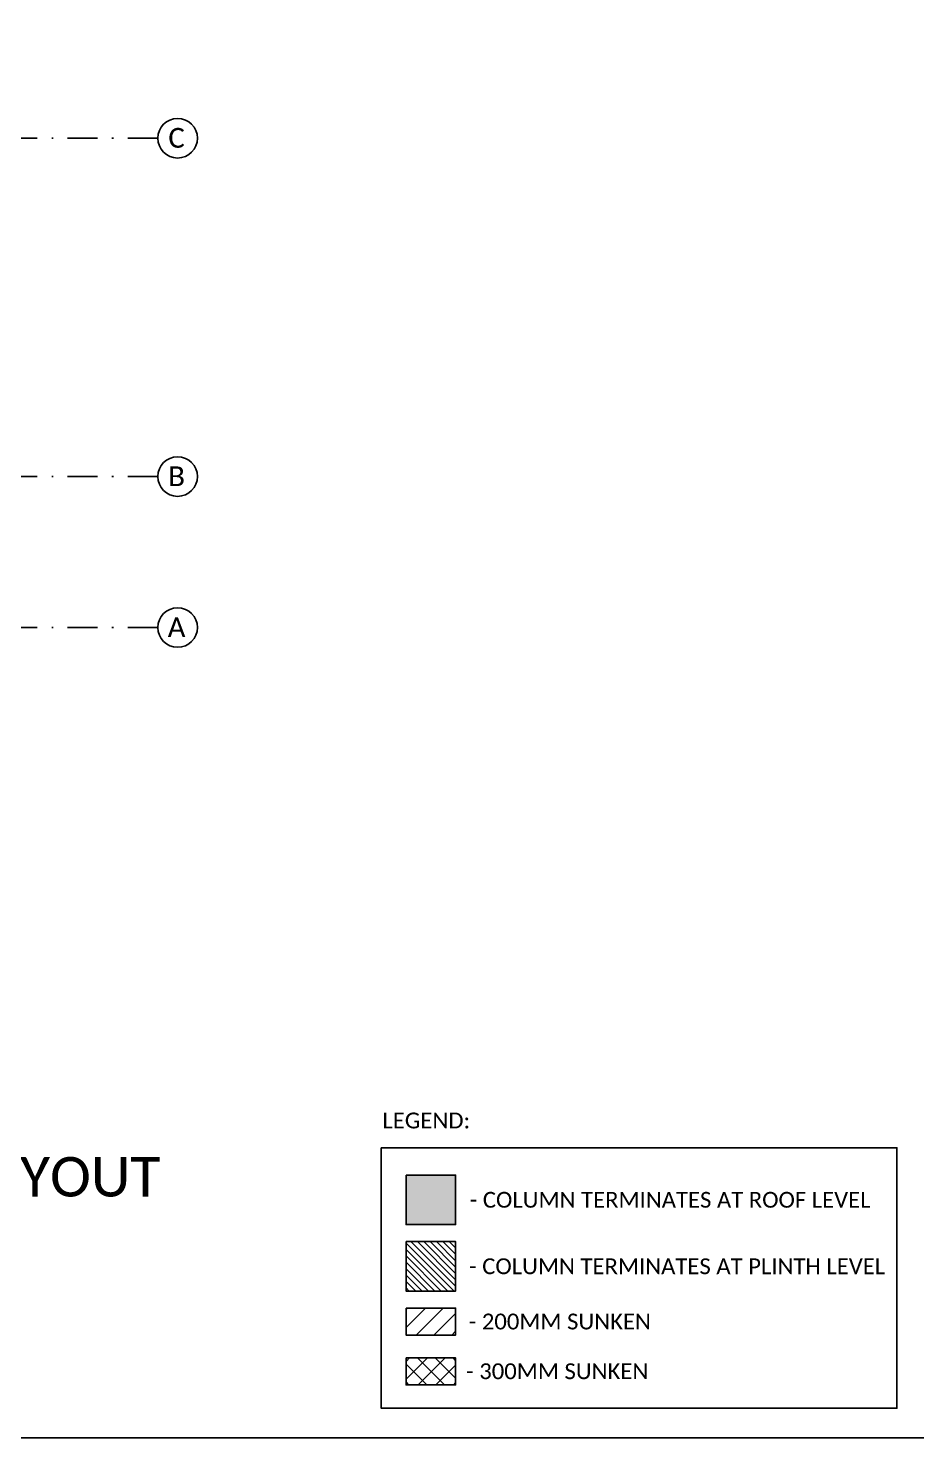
# Model space of a CAD drawing. Header units: millimetres. Extents: x -10000 to 124200, y -12045 to 23620.
# Drawn here: x 12066 to 23299, y -12045 to 5787 of the extents above; entities that cross this region are included whole.
import ezdxf

# ---------------------------------------------------------------- set-up
doc = ezdxf.new("R2010")
doc.units = ezdxf.units.MM
doc.header["$LTSCALE"] = 150
doc.linetypes.add('DASHDOTX2', pattern=[50.8, 25.4, -12.7, 0, -12.7])
for name, color, linetype in [('ad-Column', 3, 'Continuous'), ('ad-Column Hatch', 125, 'Continuous'), ('ad-Grid', 8, 'DASHDOTX2'), ('ad-RCC Hatch', 125, 'Continuous'), ('ad-Text', 7, 'Continuous'), ('ad-Text main', 7, 'Continuous'), ('ad-Wall hatch', 8, 'Continuous')]:
    doc.layers.add(name, color=color, linetype=linetype)
doc.styles.get("Standard").update_dxf_attribs({"font": 'calibril.ttf'})

# ---------------------------------------------------------------- blocks, each defined once
blk = doc.blocks.new('1215E_Grid')
at = {"layer": 'ad-Grid', "ltscale": 0.1}
for points in [[(13705, 4395), (-1950, 4395)], [(13705, 115), (-1950, 115)], [(13705, -1795), (-1950, -1795)]]:
    blk.add_lwpolyline(points, dxfattribs=at)
at = {"layer": 'ad-Text main', "char_height": 250, "width": 227.385, "attachment_point": 5, "bg_fill": 2}
for s, insert in [('{\\fCalibri|b0|i0|c0|p34;C}', (13941.5, 4399)), ('{\\fCalibri|b0|i0|c0|p34;B}', (13941.5, 119)), ('{\\fCalibri|b0|i0|c0|p34;A}', (13941.5, -1791))]:
    blk.add_mtext(s, dxfattribs=dict(at, insert=insert))
at = {"layer": 'ad-Grid', "color": 7, "linetype": 'ByBlock'}
for centre in [(13955, 4395), (13955, 115), (13955, -1795)]:
    blk.add_circle(centre, 250, dxfattribs=at)

msp = doc.modelspace()

# ---------------------------------------------------------------- hatches: boundary and pattern name
at = {"layer": 'ad-Column Hatch', "transparency": 33554687}
h = msp.add_hatch(color=256, dxfattribs=at)
h.dxf.hatch_style = 1
h.paths.add_polyline_path([(16843, -8722), (17469, -8722), (17469, -9348), (16843, -9348)])
at = {"layer": 'ad-RCC Hatch', "transparency": 33554687}
h = msp.add_hatch(dxfattribs=at)
h.set_pattern_fill('ANSI31', color=256, scale=18, angle=90)
h.set_pattern_definition([(135, (352047.27, -30630.6), (-40.411153, -40.411153), [])])
h.paths.add_polyline_path([(16843, -9563), (17469, -9563), (17469, -10189), (16843, -10189)])
at = {"layer": 'ad-Wall hatch'}
h = msp.add_hatch(dxfattribs=at)
h.set_pattern_fill('ANSI31', color=256, scale=50)
h.set_pattern_definition([(45, (-21677.68, -4267.65), (-112.2532, 112.2532), [])])
h.paths.add_polyline_path([(16843, -10404), (17469, -10404), (17469, -10745), (16843, -10745)])
h = msp.add_hatch(dxfattribs=at)
h.set_pattern_fill('ANSI37', color=256, scale=50)
h.set_pattern_definition([(45, (-21677.68, -4698.07), (-112.2532, 112.2532), []), (135, (-21677.68, -4698.07), (-112.2532, -112.2532), [])])
h.paths.add_polyline_path([(16843, -11034), (17469, -11034), (17469, -11375), (16843, -11375)])

# ---------------------------------------------------------------- linework, layer by layer
for points in [[(16528, -8376), (23048, -8376), (23048, -11672), (16528, -11672)], [(16843, -10404), (17469, -10404), (17469, -10745), (16843, -10745)], [(16843, -11034), (17469, -11034), (17469, -11375), (16843, -11375)]]:
    msp.add_lwpolyline(points, close=True)
at = {"layer": 'ad-Column'}
for points in [[(16843, -8722), (17469, -8722), (17469, -9348), (16843, -9348)], [(16843, -9563), (17469, -9563), (17469, -10189), (16843, -10189)]]:
    msp.add_lwpolyline(points, close=True, dxfattribs=at)

# ---------------------------------------------------------------- block references
msp.add_blockref('1215E_Grid', (0, 0))

# ---------------------------------------------------------------- texts
at = {"layer": 'ad-Text', "attachment_point": 5}
for s, insert, char_height, width in [('\\pxql,t25;{\\fCalibri|b0|i0|c0|p34;LEGEND:}', (17127, -8032), 200, 1165.89), ('\\pxt25;{\\fCalibri Light|b0|i0|c0|p34;1215_EAST VILLA PLINTH FRAMING LAYOUT}', (6775, -8795), 500, 15117.12), ('\\pxql,t25;{\\fCalibri Light|b0|i0|c0|p34;- COLUMN TERMINATES AT ROOF LEVEL}', (20555, -9035), 200, 5815.19), ('\\pxql,t25;{\\fCalibri Light|b0|i0|c0|p34;- COLUMN TERMINATES AT PLINTH LEVEL}', (20660, -9876), 200, 6040.45), ('\\pxql,t25;{\\fCalibri Light|b0|i0|c0|p34;- 200MM SUNKEN}', (18799, -10575), 200, 2328.3), ('\\pxql,t25;{\\fCalibri Light|b0|i0|c0|p34;- 300MM SUNKEN}', (18762, -11204), 200, 2319.94)]:
    msp.add_mtext(s, dxfattribs=dict(at, insert=insert, char_height=char_height, width=width))

# ---------------------------------------------------------------- next in the draw order: linework, layer by layer
msp.add_lwpolyline([(-10000, 23620), (23550, 23620), (23550, -12045), (-10000, -12045)], close=True)

doc.saveas('drawing.dxf')
